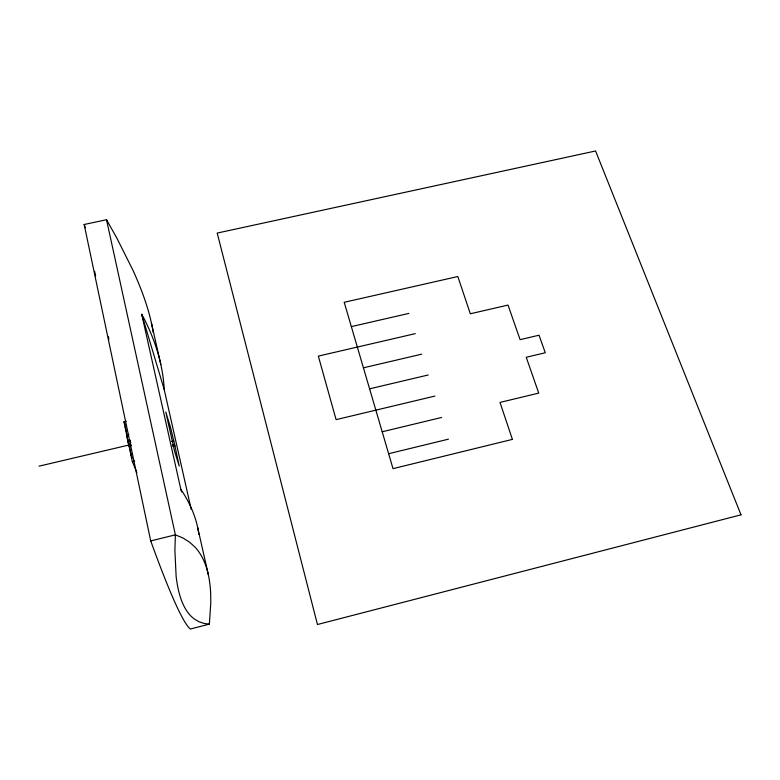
<?xml version="1.0" encoding="UTF-8"?>
<svg xmlns="http://www.w3.org/2000/svg" width="780" height="780" viewBox="0 0 780 780"><rect width="100%" height="100%" fill="white"/><g stroke="black" fill="none" stroke-linecap="round" stroke-linejoin="round"><path stroke-width="1.17" d="M150.716 540.92A1146.902 46.01 75.3 0 0 190.33 629.021L209.352 624.146L210.795 602.794L210.639 592.927A1898.062 283.598 -51.2 0 0 195 547.102L189.472 542.1L182.969 537.986L175.383 534.846L150.716 540.92L84.162 224.494L106.519 219.726L116.717 237.832L133.068 270.494A801.733 177.82 41.4 0 1 153.182 332.377M388.635 453.716L448.432 439.169M382.2 431.779L441.607 417.466M172.331 445.127L174.642 444.581L179.215 466.011L174.642 451.523L165.769 411.986L170.557 427.469L174.642 444.581M172.741 446.433L175.051 445.887M127.666 439.257L132.346 461.584L134.696 461.029M434.889 396.074L336.092 419.64L318.337 356.109L415.272 333.645M130.055 439.94L127.715 440.495L128.144 441.538M39 466.177L131.02 444.532M369.593 388.83L428.259 374.975M131.44 445.575L129.1 446.131L128.68 445.087L126.555 434.938L128.885 434.392M171.522 441.509L173.833 440.963M127.442 438.223L123.991 421.756L126.311 421.21M363.421 367.809L421.717 354.169M351.341 326.615L408.915 313.404M209.352 624.146L203.931 623.415L198.861 621.679L194.181 618.891A708.376 134.033 -65.1 0 1 176.114 576.186L174.895 550.309L175.383 534.846L106.519 219.726M191.197 509.34L164.18 389.425L164.053 386.353A2823.854 644.105 4.4 0 0 143.666 317.831L141.726 314.291L180.892 489.587L182.705 492.19A3544.047 549.949 -1 0 1 198.841 534.388M132.346 461.584L136.87 472.534M130.923 454.779L132.2 457.909M130.26 451.659L131.557 454.808M128.963 445.438L129.821 447.564M129.617 448.549L130.474 450.665M128.31 442.348L130.046 446.618M126.555 434.938L126.984 436M125.726 430.014L126.594 432.198M126.37 433.085L127.676 436.342M125.083 426.943L125.951 429.136M123.991 421.756L125.287 425.022M84.162 224.494L85.459 227.809M180.892 489.587L181.652 491.897M141.726 314.291L164.18 389.425M151.408 322.871L160.836 364.601M197.603 527.212L208.397 574.957M94.624 271.303L95.628 276.071M108.43 336.843L108.927 339.222M130.25 440.515L130.757 442.894M741 514.829L317.45 624.517L217.191 233.074L595.579 150.979L741 514.829M512.392 439.394L393.013 468.644L344.204 302.299L457.831 276.529L470.311 313.784L508.024 305.077L520.094 339.661L539.038 335.215L545.279 352.755L526.237 357.26L538.736 393.101L500.009 402.421L512.392 439.394"/></g></svg>
